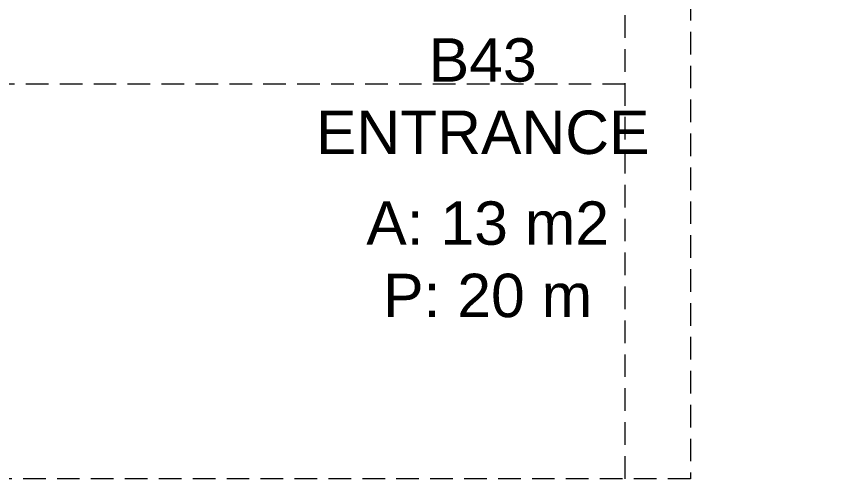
# Model space of a CAD drawing. Header units: centimetres. Extents: x 118932 to 154602, y -32682 to -23521.
# Drawn here: x 128379.6 to 128607.3, y -29456 to -29327.4 of the extents above; entities that cross this region are included whole.
import ezdxf

# ---------------------------------------------------------------- set-up
doc = ezdxf.new("R2010")
doc.units = ezdxf.units.CM
doc.header["$LTSCALE"] = 50
doc.header["$MEASUREMENT"] = 0
doc.linetypes.add('HIDDEN2', pattern=[0.1875, 0.125, -0.0625])
for name, color, linetype, lineweight, true_color in [('GEN_00_BL_Yazı', 7, 'Continuous', 0, 0x4f5250), ('GEN_00_BL_Ölçü Dış', 7, 'Continuous', 5, 0x766a5e), ('GEN_04_PL_İzdüşüm İnce', 7, 'HIDDEN2', 9, 0x6e6387)]:
    doc.layers.add(name, color=color, linetype=linetype, lineweight=lineweight, true_color=true_color)
doc.styles.add('ARIAL', font='arial.ttf')

# ---------------------------------------------------------------- blocks, each defined once
blk = doc.blocks.new('bodrum kat izdüşüm')
at = {"layer": 'GEN_04_PL_İzdüşüm İnce'}
blk.add_lwpolyline([(101.59, -0.14), (101.59, -18.07), (7.46, -18), (-227.04, -252.5), (-227.04, -601.05), (-245.04, -601.05), (-245.04, -245.04), (0, 0)], close=True, dxfattribs=at)
at = {"layer": 'GEN_04_PL_İzdüşüm İnce', "elevation": 0}
blk.add_lwpolyline([(-227.04, -601.05), (-1752.29, -601.05)], dxfattribs=at)
blk = doc.blocks.new('LEVEL -1 İZDÜŞÜM')
at = {"layer": 'GEN_04_PL_İzdüşüm İnce', "elevation": 0}
blk.add_lwpolyline([(964.1, 1895.67), (767.49, 1895.67), (767.49, 1909.36), (752.49, 1909.36), (752.49, 1895.67), (394.18, 1895.67), (394.18, 1909.36), (379.49, 1909.36), (379.49, 1895.67), (21.49, 1895.67), (21.49, 1909.36), (6.49, 1909.36), (6.49, 1895.67), (-351.51, 1895.67), (-351.51, 1909.36), (-368.4, 1909.36), (-368.4, 1785.78)], dxfattribs=at)
blk.add_blockref('bodrum kat izdüşüm', (1209.14, 2387.62, 0))
blk = doc.blocks.new('tefrıslı mahal level -1 b blok')
at = {"layer": 'GEN_00_BL_Yazı', "char_height": 12, "attachment_point": 2, "style": 'ARIAL'}
for s, insert in [('B43\\PENTRANCE', (326.6, 478.99, 0)), ('\\pxqc;\\PA: 13 m2\\PP: 20 m', (327.97, 453.89, 0))]:
    blk.add_mtext(s, dxfattribs=dict(at, insert=insert))

msp = doc.modelspace()

# ---------------------------------------------------------------- block references
msp.add_blockref('LEVEL -1 İZDÜŞÜM', (127583.7, -31241.75))
at = {"layer": 'GEN_00_BL_Ölçü Dış'}
msp.add_blockref('tefrıslı mahal level -1 b blok', (128181.82, -29812.4), dxfattribs=at)

doc.saveas('drawing.dxf')
